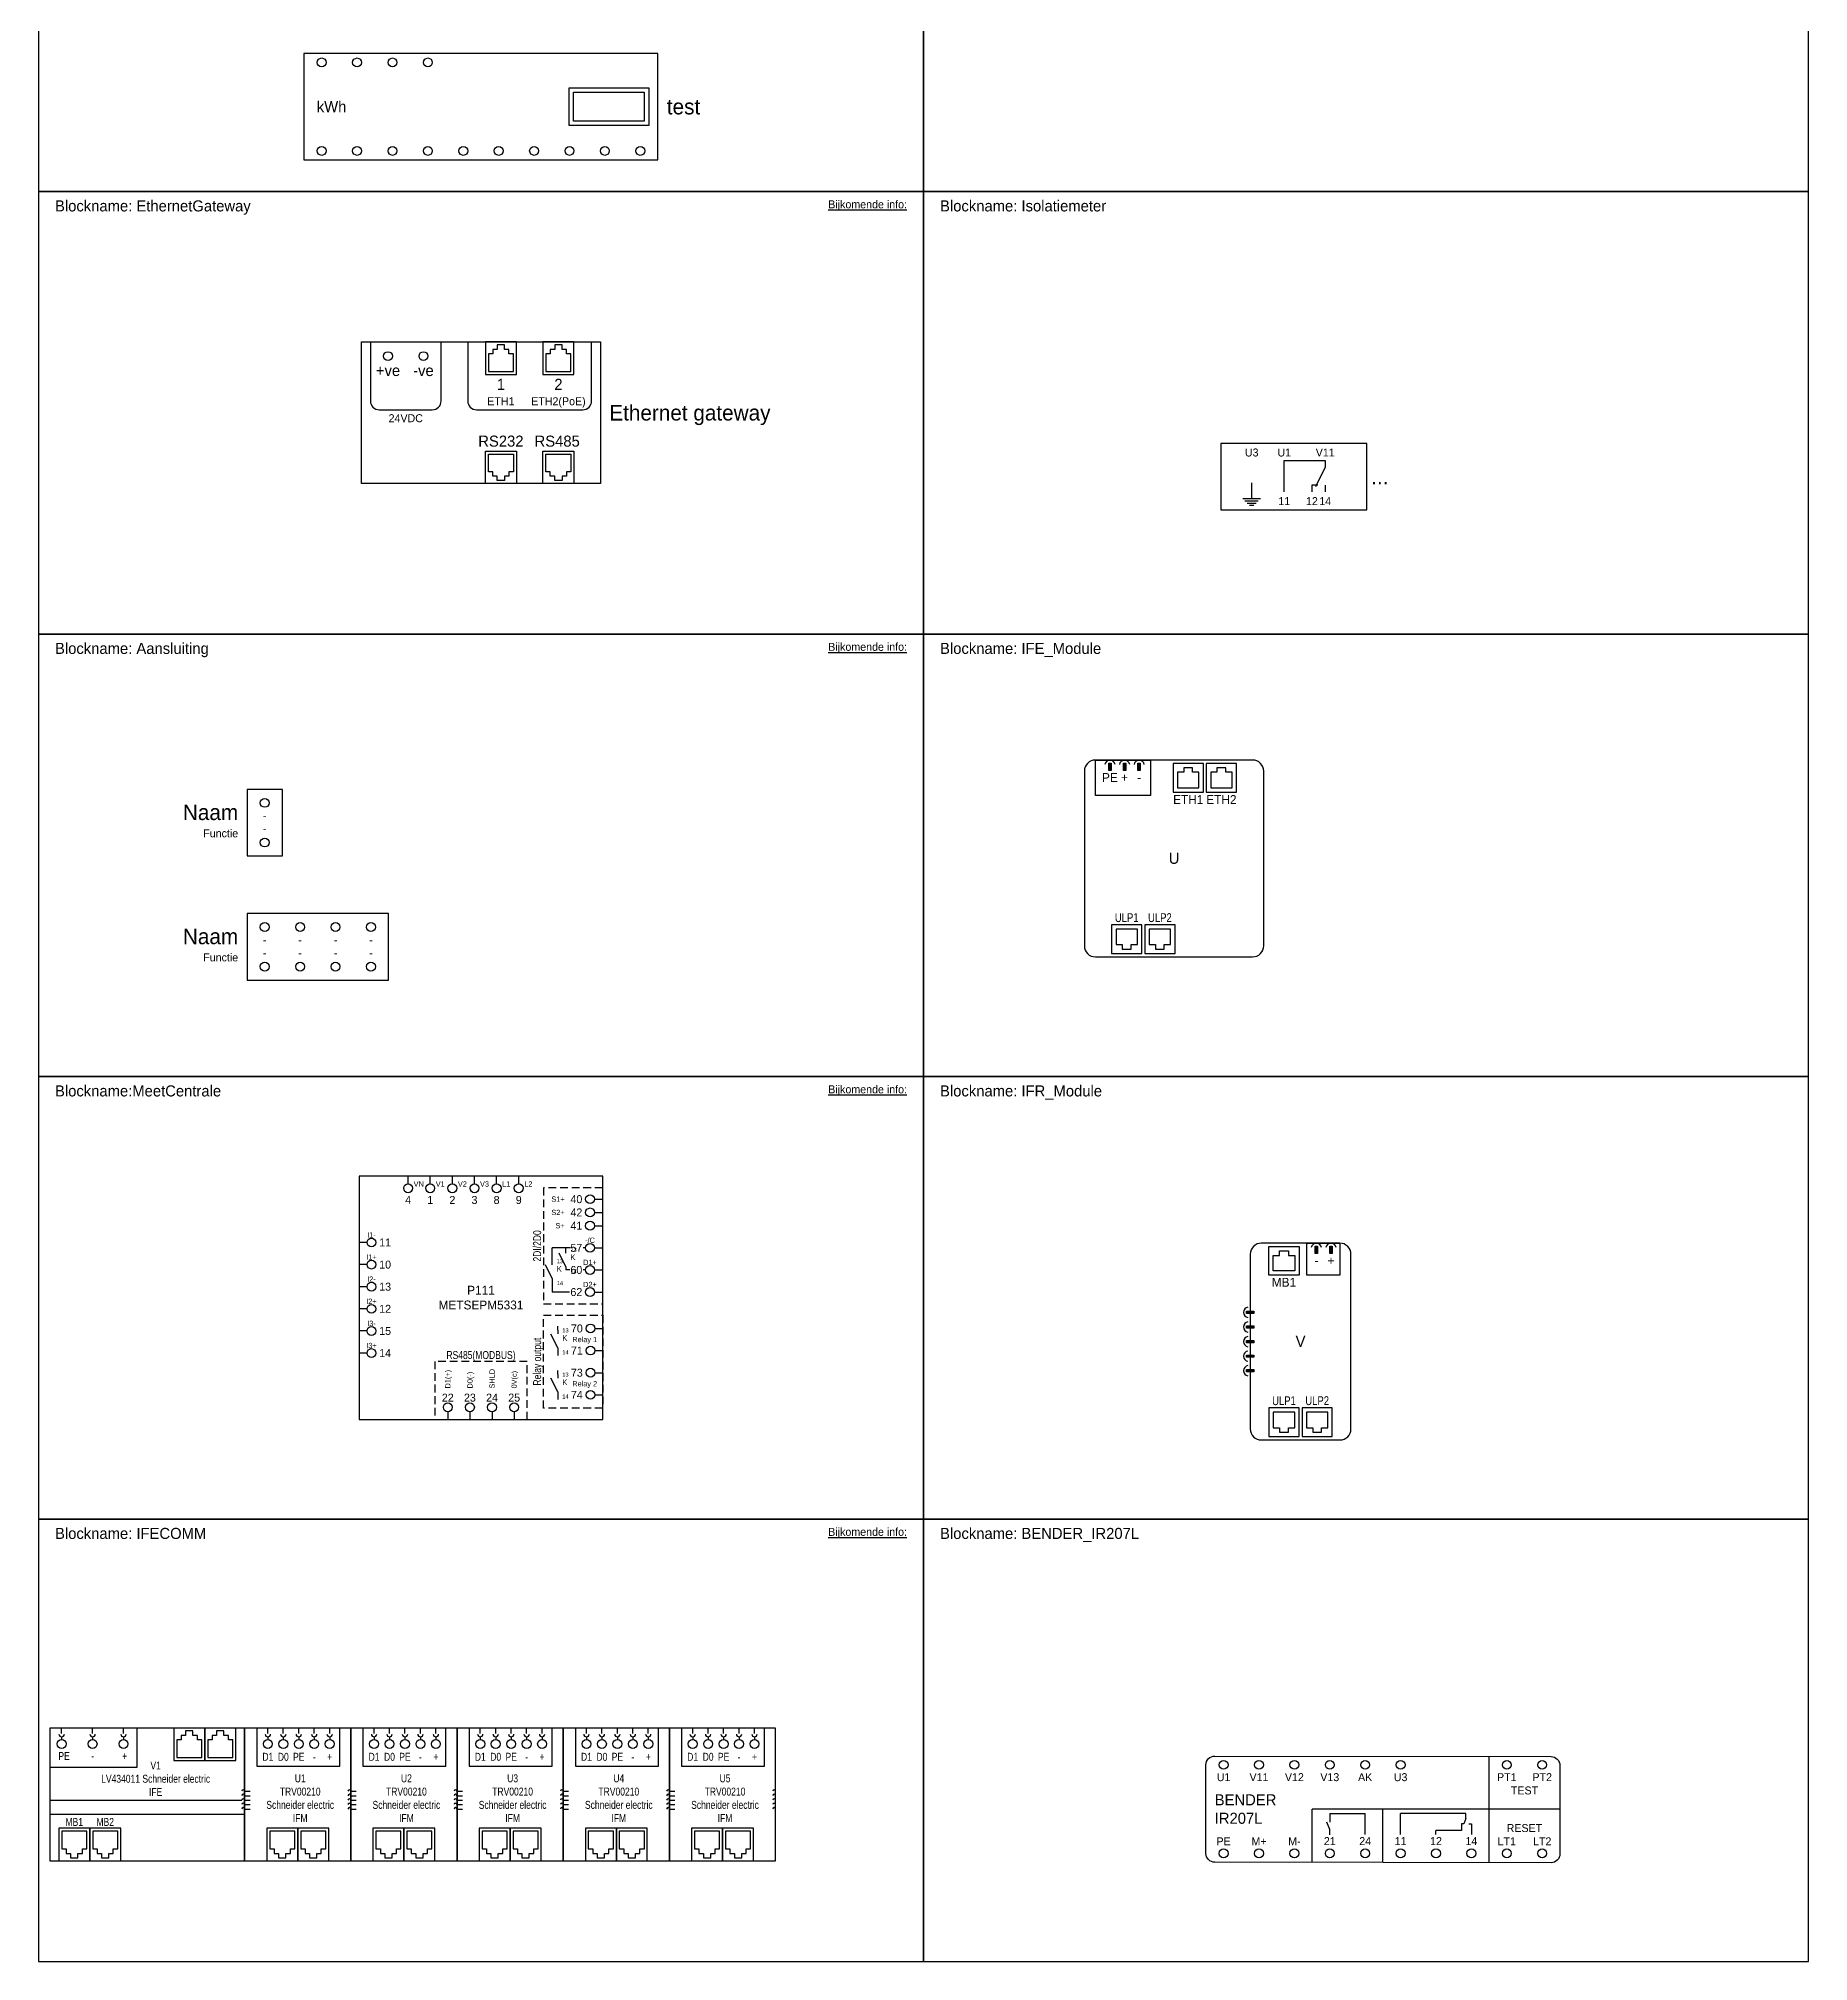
# Model space of a CAD drawing. Header units: millimetres. Extents: x -7152 to 5843, y -5056 to 10205.
# Drawn here: x 0 to 400, y 2300 to 2734.6 of the extents above; entities that cross this region are included whole.
import ezdxf
from ezdxf.enums import TextEntityAlignment as Align

# ---------------------------------------------------------------- set-up
doc = ezdxf.new("R2010")
doc.units = ezdxf.units.MM
doc.linetypes.add('HIDDEN', pattern=[0.375, 0.25, -0.125])
doc.styles.add('ISOPLUS', font='isoplus')
doc.styles.get("Standard").update_dxf_attribs({"font": 'isoplus.shx'})

# ---------------------------------------------------------------- blocks, each defined once
blk = doc.blocks.new('*U340')
at = {"color": 3}
blk.add_lwpolyline([(0, 0), (8, 0), (8, 15), (0, 15)], close=True, dxfattribs=at)
at = {"linetype": 'Continuous'}
for centre in [(4, 11.98), (4, 3.02)]:
    blk.add_circle(centre, 1, dxfattribs=at)
at = {"color": 2, "style": 'ISOPLUS'}
blk.add_attdef('NUM', text='', height=3.5, dxfattribs=at).set_placement((-2, 9.85), align=Align.MIDDLE_RIGHT)
at = {"color": 1, "style": 'ISOPLUS'}
blk.add_attdef('AT01', text='', height=1.8, dxfattribs=at).set_placement((4, 9.98), align=Align.TOP_CENTER)
blk.add_attdef('FUN', text='', height=1.8, dxfattribs=at).set_placement((-2, 5.11), align=Align.MIDDLE_RIGHT)
blk.add_attdef('AT02', text='', height=1.8, dxfattribs=at).set_placement((4, 4.69), align=Align.BOTTOM_CENTER)
blk = doc.blocks.new('EthernetGateway')
at = {"color": 2, "linetype": 'Continuous'}
blk.add_lwpolyline([(0, 32), (54, 32), (54, 0), (0, 0)], close=True, dxfattribs=at)
at = {"color": 1, "linetype": 'Continuous'}
for points in [[(2, 32), (2, 18.67, 0.414214), (4, 16.67), (16, 16.67, 0.414214), (18, 18.67), (18, 32)], [(24, 32), (24, 18.67, 0.414214), (26, 16.67), (50, 16.67, 0.414214), (52, 18.67), (52, 32)]]:
    blk.add_lwpolyline(points, format="xyb", dxfattribs=at)
at = {"linetype": 'Continuous'}
for points in [[(35, 24.67), (35, 32), (28, 32), (28, 24.67)], [(30.67, 31.33), (30.67, 30.33), (29.67, 30.33), (29.67, 29.33), (28.67, 29.33), (28.67, 25.33), (34.33, 25.33), (34.33, 29.33), (33.33, 29.33), (33.33, 30.33), (32.33, 30.33), (32.33, 31.33)], [(48, 24.67), (48, 32), (41, 32), (41, 24.67)], [(43.67, 31.33), (43.67, 30.33), (42.67, 30.33), (42.67, 29.33), (41.67, 29.33), (41.67, 25.33), (47.33, 25.33), (47.33, 29.33), (46.33, 29.33), (46.33, 30.33), (45.33, 30.33), (45.33, 31.33)], [(35, 7.33), (35, 0), (28, 0), (28, 7.33)], [(30.67, 0.67), (30.67, 1.67), (29.67, 1.67), (29.67, 2.67), (28.67, 2.67), (28.67, 6.67), (34.33, 6.67), (34.33, 2.67), (33.33, 2.67), (33.33, 1.67), (32.33, 1.67), (32.33, 0.67)], [(48, 7.33), (48, 0), (41, 0), (41, 7.33)], [(43.67, 0.67), (43.67, 1.67), (42.67, 1.67), (42.67, 2.67), (41.67, 2.67), (41.67, 6.67), (47.33, 6.67), (47.33, 2.67), (46.33, 2.67), (46.33, 1.67), (45.33, 1.67), (45.33, 0.67)]]:
    blk.add_lwpolyline(points, close=True, dxfattribs=at)
for centre in [(6, 28.8), (14, 28.8)]:
    blk.add_circle(centre, 1, dxfattribs=at)
for tag, height, p in [('V+', 2.5, (6, 26.8)), ('V-', 2.5, (14, 26.8)), ('GWI11', 2.5, (31.5, 23.67)), ('GWI21', 2.5, (44.5, 23.67)), ('GWI12', 1.8, (31.5, 19.5)), ('GWI22', 1.8, (44.5, 19.5)), ('VOEDING', 1.8, (10, 15.67))]:
    blk.add_attdef(tag, text='', height=height, dxfattribs=at).set_placement(p, align=Align.TOP_CENTER)
at = {"color": 2, "linetype": 'Continuous'}
blk.add_attdef('NAAM', text='', height=3.5, dxfattribs=at).set_placement((56, 16), align=Align.MIDDLE_LEFT)
at = {"linetype": 'Continuous'}
for tag, p in [('GWU01', (31.5, 7.59)), ('GWU02', (44.22, 7.59))]:
    blk.add_attdef(tag, text='', height=2.5, dxfattribs=at).set_placement(p, align=Align.BOTTOM_CENTER)
blk = doc.blocks.new('*U350')
at = {"color": 2}
for p, q in [((2.65, 28), (2.65, 27.39)), ((9.64, 28), (9.64, 27.39)), ((16.63, 28), (16.63, 27.39)), ((49.25, 28), (49.25, 27.39)), ((52.74, 28), (52.74, 27.39)), ((56.24, 28), (56.24, 27.39)), ((59.73, 28), (59.73, 27.39)), ((63.22, 28), (63.22, 27.39)), ((73.25, 28), (73.25, 27.39)), ((76.74, 28), (76.74, 27.39)), ((80.24, 28), (80.24, 27.39)), ((83.73, 28), (83.73, 27.39)), ((87.22, 28), (87.22, 27.39)), ((97.25, 28), (97.25, 27.39)), ((100.74, 28), (100.74, 27.39)), ((104.24, 28), (104.24, 27.39)), ((107.73, 28), (107.73, 27.39)), ((111.22, 28), (111.22, 27.39)), ((121.25, 28), (121.25, 27.39)), ((124.74, 28), (124.74, 27.39)), ((128.24, 28), (128.24, 27.39)), ((131.73, 28), (131.73, 27.39)), ((135.22, 28), (135.22, 27.39)), ((145.25, 28), (145.25, 27.39)), ((148.74, 28), (148.74, 27.39)), ((152.24, 28), (152.24, 27.39)), ((155.73, 28), (155.73, 27.39)), ((159.22, 28), (159.22, 27.39))]:
    blk.add_line(p, q, dxfattribs=at)
at = {"color": 1, "linetype": 'Continuous', "ltscale": 0.5}
for p, q in [((0, 13.69), (43.36, 13.69)), ((0, 10.5), (44, 10.5))]:
    blk.add_line(p, q, dxfattribs=at)
for points in [[(0, 21.12), (19.74, 21.12), (19.74, 30)], [(46.74, 30), (46.74, 21.37), (65.5, 21.37), (65.5, 30)], [(70.74, 30), (70.74, 21.37), (89.5, 21.37), (89.5, 30)], [(94.74, 30), (94.74, 21.37), (113.5, 21.37), (113.5, 30)], [(118.74, 30), (118.74, 21.37), (137.5, 21.37), (137.5, 30)], [(142.74, 30), (142.74, 21.37), (161.5, 21.37), (161.5, 30)]]:
    blk.add_lwpolyline(points, dxfattribs=at)
at = {"linetype": 'Continuous'}
for points in [[(0, 0), (44, 0), (44, 30), (0, 30)], [(35, 22.67), (35, 30), (28, 30), (28, 22.67)], [(30.67, 29.33), (30.67, 28.33), (29.67, 28.33), (29.67, 27.33), (28.67, 27.33), (28.67, 23.33), (34.33, 23.33), (34.33, 27.33), (33.33, 27.33), (33.33, 28.33), (32.33, 28.33), (32.33, 29.33)], [(42, 22.67), (42, 30), (35, 30), (35, 22.67)], [(37.67, 29.33), (37.67, 28.33), (36.67, 28.33), (36.67, 27.33), (35.67, 27.33), (35.67, 23.33), (41.33, 23.33), (41.33, 27.33), (40.33, 27.33), (40.33, 28.33), (39.33, 28.33), (39.33, 29.33)], [(44, 0), (68, 0), (68, 30), (44, 30)], [(68, 0), (92, 0), (92, 30), (68, 30)], [(92, 0), (116, 0), (116, 30), (92, 30)], [(116, 0), (140, 0), (140, 30), (116, 30)], [(140, 0), (164, 0), (164, 30), (140, 30)], [(2, 7.33), (2, 0), (9, 0), (9, 7.33)], [(6.33, 0.67), (6.33, 1.67), (7.33, 1.67), (7.33, 2.67), (8.33, 2.67), (8.33, 6.67), (2.67, 6.67), (2.67, 2.67), (3.67, 2.67), (3.67, 1.67), (4.67, 1.67), (4.67, 0.67)], [(9, 7.33), (9, 0), (16, 0), (16, 7.33)], [(13.33, 0.67), (13.33, 1.67), (14.33, 1.67), (14.33, 2.67), (15.33, 2.67), (15.33, 6.67), (9.67, 6.67), (9.67, 2.67), (10.67, 2.67), (10.67, 1.67), (11.67, 1.67), (11.67, 0.67)], [(49, 7.33), (49, 0), (56, 0), (56, 7.33)], [(53.33, 0.67), (53.33, 1.67), (54.33, 1.67), (54.33, 2.67), (55.33, 2.67), (55.33, 6.67), (49.67, 6.67), (49.67, 2.67), (50.67, 2.67), (50.67, 1.67), (51.67, 1.67), (51.67, 0.67)], [(56, 7.33), (56, 0), (63, 0), (63, 7.33)], [(60.33, 0.67), (60.33, 1.67), (61.33, 1.67), (61.33, 2.67), (62.33, 2.67), (62.33, 6.67), (56.67, 6.67), (56.67, 2.67), (57.67, 2.67), (57.67, 1.67), (58.67, 1.67), (58.67, 0.67)], [(73, 7.33), (73, 0), (80, 0), (80, 7.33)], [(77.33, 0.67), (77.33, 1.67), (78.33, 1.67), (78.33, 2.67), (79.33, 2.67), (79.33, 6.67), (73.67, 6.67), (73.67, 2.67), (74.67, 2.67), (74.67, 1.67), (75.67, 1.67), (75.67, 0.67)], [(80, 7.33), (80, 0), (87, 0), (87, 7.33)], [(84.33, 0.67), (84.33, 1.67), (85.33, 1.67), (85.33, 2.67), (86.33, 2.67), (86.33, 6.67), (80.67, 6.67), (80.67, 2.67), (81.67, 2.67), (81.67, 1.67), (82.67, 1.67), (82.67, 0.67)], [(97, 7.33), (97, 0), (104, 0), (104, 7.33)], [(101.33, 0.67), (101.33, 1.67), (102.33, 1.67), (102.33, 2.67), (103.33, 2.67), (103.33, 6.67), (97.67, 6.67), (97.67, 2.67), (98.67, 2.67), (98.67, 1.67), (99.67, 1.67), (99.67, 0.67)], [(104, 7.33), (104, 0), (111, 0), (111, 7.33)], [(108.33, 0.67), (108.33, 1.67), (109.33, 1.67), (109.33, 2.67), (110.33, 2.67), (110.33, 6.67), (104.67, 6.67), (104.67, 2.67), (105.67, 2.67), (105.67, 1.67), (106.67, 1.67), (106.67, 0.67)], [(121, 7.33), (121, 0), (128, 0), (128, 7.33)], [(125.33, 0.67), (125.33, 1.67), (126.33, 1.67), (126.33, 2.67), (127.33, 2.67), (127.33, 6.67), (121.67, 6.67), (121.67, 2.67), (122.67, 2.67), (122.67, 1.67), (123.67, 1.67), (123.67, 0.67)], [(128, 7.33), (128, 0), (135, 0), (135, 7.33)], [(132.33, 0.67), (132.33, 1.67), (133.33, 1.67), (133.33, 2.67), (134.33, 2.67), (134.33, 6.67), (128.67, 6.67), (128.67, 2.67), (129.67, 2.67), (129.67, 1.67), (130.67, 1.67), (130.67, 0.67)], [(145, 7.33), (145, 0), (152, 0), (152, 7.33)], [(149.33, 0.67), (149.33, 1.67), (150.33, 1.67), (150.33, 2.67), (151.33, 2.67), (151.33, 6.67), (145.67, 6.67), (145.67, 2.67), (146.67, 2.67), (146.67, 1.67), (147.67, 1.67), (147.67, 0.67)], [(152, 7.33), (152, 0), (159, 0), (159, 7.33)], [(156.33, 0.67), (156.33, 1.67), (157.33, 1.67), (157.33, 2.67), (158.33, 2.67), (158.33, 6.67), (152.67, 6.67), (152.67, 2.67), (153.67, 2.67), (153.67, 1.67), (154.67, 1.67), (154.67, 0.67)]]:
    blk.add_lwpolyline(points, close=True, dxfattribs=at)
at = {"color": 2}
for points in [[(2.65, 28.78), (2.65, 30)], [(9.64, 28.78), (9.64, 30)], [(16.63, 28.78), (16.63, 30)], [(49.25, 28.78), (49.25, 30)], [(52.74, 28.78), (52.74, 30)], [(56.24, 28.78), (56.24, 30)], [(59.73, 28.78), (59.73, 30)], [(63.22, 28.78), (63.22, 30)], [(73.25, 28.78), (73.25, 30)], [(76.74, 28.78), (76.74, 30)], [(80.24, 28.78), (80.24, 30)], [(83.73, 28.78), (83.73, 30)], [(87.22, 28.78), (87.22, 30)], [(97.25, 28.78), (97.25, 30)], [(100.74, 28.78), (100.74, 30)], [(104.24, 28.78), (104.24, 30)], [(107.73, 28.78), (107.73, 30)], [(111.22, 28.78), (111.22, 30)], [(121.25, 28.78), (121.25, 30)], [(124.74, 28.78), (124.74, 30)], [(128.24, 28.78), (128.24, 30)], [(131.73, 28.78), (131.73, 30)], [(135.22, 28.78), (135.22, 30)], [(145.25, 28.78), (145.25, 30)], [(148.74, 28.78), (148.74, 30)], [(152.24, 28.78), (152.24, 30)], [(155.73, 28.78), (155.73, 30)], [(159.22, 28.78), (159.22, 30)], [(44, 15.69), (45.22, 15.69)], [(44, 14.69), (45.22, 14.69)], [(44, 13.69), (45.22, 13.69)], [(68, 15.69), (69.22, 15.69)], [(68, 14.69), (69.22, 14.69)], [(68, 13.69), (69.22, 13.69)], [(92, 15.69), (93.22, 15.69)], [(92, 14.69), (93.22, 14.69)], [(92, 13.69), (93.22, 13.69)], [(116, 15.69), (117.22, 15.69)], [(116, 14.69), (117.22, 14.69)], [(116, 13.69), (117.22, 13.69)], [(140, 15.69), (141.22, 15.69)], [(140, 14.69), (141.22, 14.69)], [(140, 13.69), (141.22, 13.69)], [(44, 12.69), (45.22, 12.69)], [(44, 11.69), (45.22, 11.69)], [(68, 12.69), (69.22, 12.69)], [(68, 11.69), (69.22, 11.69)], [(92, 12.69), (93.22, 12.69)], [(92, 11.69), (93.22, 11.69)], [(116, 12.69), (117.22, 12.69)], [(116, 11.69), (117.22, 11.69)], [(140, 12.69), (141.22, 12.69)], [(140, 11.69), (141.22, 11.69)]]:
    blk.add_lwpolyline(points, dxfattribs=at)
at = {"linetype": 'Continuous'}
for centre in [(2.65, 26.39), (9.64, 26.39), (16.63, 26.39), (49.25, 26.39), (52.74, 26.39), (56.24, 26.39), (59.73, 26.39), (63.22, 26.39), (73.25, 26.39), (76.74, 26.39), (80.24, 26.39), (83.73, 26.39), (87.22, 26.39), (97.25, 26.39), (100.74, 26.39), (104.24, 26.39), (107.73, 26.39), (111.22, 26.39), (121.25, 26.39), (124.74, 26.39), (128.24, 26.39), (131.73, 26.39), (135.22, 26.39), (145.25, 26.39), (148.74, 26.39), (152.24, 26.39), (155.73, 26.39), (159.22, 26.39)]:
    blk.add_circle(centre, 1, dxfattribs=at)
at = {"color": 2}
for centre in [(2.65, 28.61), (9.64, 28.61), (16.63, 28.61), (49.25, 28.61), (52.74, 28.61), (56.24, 28.61), (59.73, 28.61), (63.22, 28.61), (73.25, 28.61), (76.74, 28.61), (80.24, 28.61), (83.73, 28.61), (87.22, 28.61), (97.25, 28.61), (100.74, 28.61), (104.24, 28.61), (107.73, 28.61), (111.22, 28.61), (121.25, 28.61), (124.74, 28.61), (128.24, 28.61), (131.73, 28.61), (135.22, 28.61), (145.25, 28.61), (148.74, 28.61), (152.24, 28.61), (155.73, 28.61), (159.22, 28.61)]:
    blk.add_arc(centre, 0.61, 180, 0, dxfattribs=at)
at = {"linetype": 'Continuous'}
for centre in [(43.68, 15.69), (43.68, 14.69), (43.68, 13.69), (67.68, 15.69), (67.68, 14.69), (67.68, 13.69), (91.68, 15.69), (91.68, 14.69), (91.68, 13.69), (115.68, 15.69), (115.68, 14.69), (115.68, 13.69), (139.68, 15.69), (139.68, 14.69), (139.68, 13.69), (163.68, 15.69), (163.68, 14.69), (163.68, 13.69), (43.68, 12.69), (43.68, 11.69), (67.68, 12.69), (67.68, 11.69), (91.68, 12.69), (91.68, 11.69), (115.68, 12.69), (115.68, 11.69), (139.68, 12.69), (139.68, 11.69), (163.68, 12.69), (163.68, 11.69)]:
    blk.add_arc(centre, 0.322, 0, 180, dxfattribs=at)
at = {"style": 'ISOPLUS', "width": 0.8}
for s, p in [('PE', (1.91, 22.77)), ('-', (9.35, 22.77)), ('+', (16.33, 22.77))]:
    blk.add_text(s, height=1.8, dxfattribs=at).set_placement(p)
for s, p in [('D1', (49.25, 24.39)), ('D0', (52.74, 24.39)), ('PE', (56.24, 24.39)), ('-', (59.73, 24.39)), ('+', (63.22, 24.39)), ('D1', (73.25, 24.39)), ('D0', (76.74, 24.39)), ('PE', (80.24, 24.39)), ('-', (83.73, 24.39)), ('+', (87.22, 24.39)), ('D1', (97.25, 24.39)), ('D0', (100.74, 24.39)), ('PE', (104.24, 24.39)), ('-', (107.73, 24.39)), ('+', (111.22, 24.39)), ('D1', (121.25, 24.39)), ('D0', (124.74, 24.39)), ('PE', (128.24, 24.39)), ('-', (131.73, 24.39)), ('+', (135.22, 24.39)), ('D1', (145.25, 24.39)), ('D0', (148.74, 24.39)), ('PE', (152.24, 24.39)), ('-', (155.73, 24.39)), ('+', (159.22, 24.39))]:
    blk.add_text(s, height=1.8, dxfattribs=at).set_placement(p, align=Align.TOP_CENTER)
for s, p in [('MB1', (5.5, 7.33)), ('MB2', (12.5, 7.33))]:
    blk.add_text(s, height=1.8, dxfattribs=at).set_placement(p, align=Align.BOTTOM_CENTER)
for tag, p in [('NAAM01', (23.89, 21.53)), ('TYPE01', (23.89, 18.53)), ('NAAM111', (56.56, 18.63)), ('NAAM121', (80.56, 18.63)), ('NAAM131', (104.56, 18.63)), ('NAAM141', (128.56, 18.63)), ('NAAM151', (152.56, 18.63)), ('AFKORTING', (23.89, 15.53)), ('TYPE111', (56.56, 15.63)), ('TYPE112', (56.56, 12.63)), ('TYPE121', (80.56, 15.63)), ('TYPE122', (80.56, 12.63)), ('TYPE131', (104.56, 15.63)), ('TYPE132', (104.56, 12.63)), ('TYPE141', (128.56, 15.63)), ('TYPE142', (128.56, 12.63)), ('TYPE151', (152.56, 15.63)), ('TYPE152', (152.56, 12.63)), ('AFKORTING111', (56.56, 9.63)), ('AFKORTING121', (80.56, 9.63)), ('AFKORTING131', (104.56, 9.63)), ('AFKORTING141', (128.56, 9.63)), ('AFKORTING151', (152.56, 9.63))]:
    blk.add_attdef(tag, text='', height=1.8, dxfattribs=at).set_placement(p, align=Align.MIDDLE_CENTER)
blk = doc.blocks.new('*U277')
at = {"color": 0, "linetype": 'Continuous', "lineweight": -2}
blk.add_circle((0, 0), 1, dxfattribs=at)
at = {"color": 1}
blk.add_attdef('STROOK', text='', height=1.8, dxfattribs=at).set_placement((-2, 0), align=Align.MIDDLE_RIGHT)
blk.add_attdef('KLEMNUMMER', text='', height=1.8, dxfattribs=at).set_placement((2, 0.04), align=Align.MIDDLE_LEFT)
blk = doc.blocks.new('*U337')
at = {"color": 0, "linetype": 'Continuous'}
blk.add_line((0, 0), (-3, 6), dxfattribs=at)
at = {"color": 1, "style": 'ISOPLUS'}
for tag, p in [('KLNR1', (2, 7.6)), ('AMP', (2, 0.9))]:
    blk.add_attdef(tag, text='', height=1.8, dxfattribs=at).set_placement(p, align=Align.MIDDLE_LEFT)
at = {"color": 2, "style": 'ISOPLUS'}
blk.add_attdef('NAAM', text='', height=2.5, dxfattribs=at).set_placement((2, 4.25), align=Align.MIDDLE_LEFT)
at = {"color": 1}
blk.add_attdef('KLNR2', text='', height=1.8, dxfattribs=at).set_placement((2, -2), align=Align.MIDDLE_LEFT)
blk = doc.blocks.new('Meetcentrale')
at = {"color": 7, "linetype": 'Continuous'}
for p, q in [((11.03, 53.25), (11.03, 55)), ((16.03, 53.25), (16.03, 55)), ((21.03, 53.25), (21.03, 55)), ((26.03, 53.25), (26.03, 55)), ((31.03, 53.25), (31.03, 55)), ((36.03, 53.25), (36.03, 55)), ((53.15, 49.79), (55, 49.79)), ((53.15, 46.79), (55, 46.79)), ((53.15, 43.79), (55, 43.79)), ((1.75, 40), (0, 40)), ((1.75, 35), (0, 35)), ((47.73, 38.79), (43.59, 38.79)), ((43.59, 36.68), (43.59, 38.79)), ((43.59, 34.95), (43.59, 36.68)), ((46.68, 37.55), (46.68, 38.79)), ((51.12, 38.79), (50.59, 38.79)), ((53.14, 38.79), (54.99, 38.79)), ((43.59, 31.85), (43.59, 28.79)), ((46.68, 34.46), (46.69, 33.79)), ((47.57, 33.79), (46.69, 33.79)), ((51.14, 33.79), (50.62, 33.79)), ((53.14, 33.79), (54.99, 33.79)), ((1.75, 30), (0, 30)), ((47.53, 28.79), (43.59, 28.79)), ((53.14, 28.79), (54.99, 28.79)), ((1.75, 25), (0, 25)), ((1.75, 20), (0, 20)), ((44.82, 21.05), (44.84, 19.32)), ((53.25, 20.57), (55, 20.57)), ((1.75, 15), (0, 15)), ((44.84, 16.22), (44.86, 14.49)), ((53.25, 15.57), (55, 15.57)), ((44.82, 11.05), (44.84, 9.32)), ((53.25, 10.57), (55, 10.57)), ((44.84, 6.22), (44.86, 4.49)), ((53.25, 5.57), (55, 5.57)), ((20, 1.75), (20, 0)), ((25, 1.75), (25, 0)), ((30, 1.75), (30, 0)), ((35, 1.75), (35, 0))]:
    blk.add_line(p, q, dxfattribs=at)
blk.add_lwpolyline([(0, 0), (55, 0), (55, 55), (0, 55)], close=True, dxfattribs=at)
at = {"color": 7, "linetype": 'HIDDEN', "ltscale": 7}
for points in [[(41.63, 26.1), (55, 26.1), (55, 52.35), (41.63, 52.35)], [(55, 2.57), (41.63, 2.57), (41.63, 23.56), (55, 23.56)], [(17.05, 0), (37.95, 0), (37.95, 13.12), (17.05, 13.12)]]:
    blk.add_lwpolyline(points, close=True, dxfattribs=at)
at = {"color": 7, "linetype": 'Continuous', "lineweight": -2}
for centre in [(11.03, 52.25), (16.03, 52.25), (21.03, 52.25), (26.03, 52.25), (31.03, 52.25), (36.03, 52.25), (2.75, 40), (2.75, 35), (2.75, 30), (2.75, 25), (2.75, 20), (52.25, 20.57), (2.75, 15), (52.25, 15.57), (52.25, 10.57), (52.25, 5.57), (20, 2.75), (25, 2.75), (30, 2.75), (35, 2.75)]:
    blk.add_circle(centre, 1, dxfattribs=at)
at = {"color": 7, "linetype": 'Continuous'}
for p in [(52.15, 49.79), (52.15, 46.79), (52.15, 43.79), (52.14, 38.79), (52.14, 33.79), (52.14, 28.79)]:
    blk.add_blockref('*U277', p, dxfattribs=at)
at = {"linetype": 'Continuous', "xscale": 0.5154994384446254, "yscale": 0.5154994384446254, "zscale": 0.5154994384446254}
for p in [(43.59, 31.85), (46.68, 34.46), (44.84, 16.22), (44.84, 6.22)]:
    blk.add_blockref('*U337', p, dxfattribs=at).add_auto_attribs({'NAAM': 'K', 'KLNR1': '13', 'KLNR2': '14'})
at = {"color": 7, "linetype": 'Continuous'}
for s, p in [('VN', (12.28, 52.25)), ('V1', (17.28, 52.25)), ('V2', (22.28, 52.25)), ('V3', (27.28, 52.25)), ('L1', (32.28, 52.25)), ('L2', (37.28, 52.25))]:
    blk.add_text(s, height=1.2, dxfattribs=at).set_placement(p, align=Align.BOTTOM_LEFT)
for s, p in [('4', (11.03, 50.5)), ('1', (16.03, 50.5)), ('2', (21.03, 50.5)), ('3', (26.03, 50.5)), ('8', (31.03, 50.5)), ('9', (36.03, 50.5))]:
    blk.add_text(s, height=1.8, dxfattribs=at).set_placement(p, align=Align.TOP_CENTER)
for s, height, p in [('S1+', 1.2, (46.4, 49.79)), ('40', 1.8, (50.4, 49.79)), ('S2+', 1.2, (46.4, 46.79)), ('S+', 1.2, (46.4, 43.79)), ('42', 1.8, (50.4, 46.79)), ('41', 1.8, (50.4, 43.79)), ('57', 1.8, (50.39, 38.79)), ('60', 1.8, (50.39, 33.79)), ('62', 1.8, (50.39, 28.79)), ('70', 1.8, (50.5, 20.57)), ('Relay 1', 1.2, (53.75, 18.07)), ('71', 1.8, (50.5, 15.57)), ('73', 1.8, (50.5, 10.57)), ('Relay 2', 1.2, (53.75, 8.07)), ('74', 1.8, (50.5, 5.57))]:
    blk.add_text(s, height=height, dxfattribs=at).set_placement(p, align=Align.MIDDLE_RIGHT)
for s, height, p in [('I1-', 1.2, (2.75, 40.75)), ('-/C', 1.2, (52.14, 39.54)), ('I1+', 1.2, (2.75, 35.75)), ('D1+', 1.2, (52.14, 34.54)), ('I2-', 1.2, (2.75, 30.75)), ('D2+', 1.2, (52.14, 29.54)), ('I2+', 1.2, (2.75, 25.75)), ('I3-', 1.2, (2.75, 20.75)), ('I3+', 1.2, (2.75, 15.75)), ('22', 1.8, (20, 3.5)), ('23', 1.8, (25, 3.5)), ('24', 1.8, (30, 3.5)), ('25', 1.8, (35, 3.5))]:
    blk.add_text(s, height=height, dxfattribs=at).set_placement(p, align=Align.BOTTOM_CENTER)
for s, p in [('11', (4.5, 40)), ('10', (4.5, 35)), ('13', (4.5, 30)), ('12', (4.5, 25)), ('15', (4.5, 20)), ('14', (4.5, 15))]:
    blk.add_text(s, height=1.8, dxfattribs=at).set_placement(p, align=Align.MIDDLE_LEFT)
at = {"color": 7, "linetype": 'Continuous', "width": 0.8}
for s, p in [('2DI/2D0', (41.63, 39.22)), ('Relay output', (41.63, 13.07))]:
    blk.add_text(s, height=1.8, rotation=90, dxfattribs=at).set_placement(p, align=Align.BOTTOM_CENTER)
blk.add_text('RS485(MODBUS)', height=1.8, dxfattribs=at).set_placement((27.5, 13.12), align=Align.BOTTOM_CENTER)
at = {"color": 7, "linetype": 'Continuous'}
for s, p in [('D1(+)', (20, 7.01)), ('D0(-)', (25, 7.01)), ('SHLD', (30, 7.01)), ('0V(c)', (35, 7.01))]:
    blk.add_text(s, height=1.2, rotation=90, dxfattribs=at).set_placement(p, align=Align.MIDDLE_LEFT)
at = {"color": 2, "linetype": 'Continuous'}
for tag, p in [('NUM1', (27.5, 29.21)), ('NUM2', (27.5, 25.87))]:
    blk.add_attdef(tag, text='', height=2, dxfattribs=at).set_placement(p, align=Align.MIDDLE_CENTER)
blk = doc.blocks.new('*U341')
at = {"color": 3}
blk.add_lwpolyline([(0, 0), (32, 0), (32, 15), (0, 15)], close=True, dxfattribs=at)
at = {"linetype": 'Continuous'}
for centre in [(4, 11.98), (12, 11.98), (20, 11.98), (28, 11.98), (4, 3.02), (12, 3.02), (20, 3.02), (28, 3.02)]:
    blk.add_circle(centre, 1, dxfattribs=at)
at = {"color": 2, "style": 'ISOPLUS'}
blk.add_attdef('NUM', text='', height=3.5, dxfattribs=at).set_placement((-2, 9.85), align=Align.MIDDLE_RIGHT)
at = {"color": 1, "style": 'ISOPLUS'}
for tag, p in [('AT01', (4, 9.98)), ('AT11', (12, 9.98)), ('AT21', (20, 9.98)), ('AT31', (28, 9.98))]:
    blk.add_attdef(tag, text='', height=1.8, dxfattribs=at).set_placement(p, align=Align.TOP_CENTER)
blk.add_attdef('FUN', text='', height=1.8, dxfattribs=at).set_placement((-2, 5.11), align=Align.MIDDLE_RIGHT)
for tag, p in [('AT02', (4, 4.69)), ('AT12', (12, 4.69)), ('AT22', (20, 4.69)), ('AT32', (28, 4.69))]:
    blk.add_attdef(tag, text='', height=1.8, dxfattribs=at).set_placement(p, align=Align.BOTTOM_CENTER)
blk = doc.blocks.new('Isolatiemeter')
at = {"color": 7}
for p, q in [((-11.5, -12.44), (-7.5, -12.44)), ((-11.02, -12.94), (-8.03, -12.94)), ((-9.5, -12.44), (-9.5, -8.89)), ((-10.52, -13.45), (-8.52, -13.45)), ((-10.02, -13.94), (-9.01, -13.94))]:
    blk.add_line(p, q, dxfattribs=at)
at = {"color": 7, "linetype": 'Continuous', "ltscale": 15}
for p, q in [((5.47, -9.42), (4.11, -9.42)), ((4.11, -9.42), (4.11, -10.92)), ((7.11, -9.42), (7.11, -10.92))]:
    blk.add_line(p, q, dxfattribs=at)
at = {"color": 2}
blk.add_lwpolyline([(16.5, 0), (-16.5, 0), (-16.5, -15), (16.5, -15)], close=True, dxfattribs=at)
at = {"color": 7, "linetype": 'Continuous', "ltscale": 15}
blk.add_lwpolyline([(-2.15, -10.92), (-2.15, -3.82), (7.11, -3.82), (7.11, -5.32), (4.88, -9.82)], dxfattribs=at)
at = {"color": 7, "style": 'ISOPLUS'}
for s, p in [('U3', (-9.5, -3.47)), ('U1', (-2.15, -3.47)), ('V11', (7.11, -3.47))]:
    blk.add_text(s, height=1.8, dxfattribs=at).set_placement(p, align=Align.BOTTOM_CENTER)
for s, p in [('11', (-2.15, -12.12)), ('12', (4.11, -12.12)), ('14', (7.11, -12.12))]:
    blk.add_text(s, height=1.8, dxfattribs=at).set_placement(p, align=Align.TOP_CENTER)
at = {"color": 2, "linetype": 'Continuous', "ltscale": 15}
blk.add_attdef('NAAM', text='', height=3.5, dxfattribs=at).set_placement((17.5, -7.5), align=Align.MIDDLE_LEFT)
blk = doc.blocks.new('*U385')
at = {"linetype": 'Continuous'}
h = blk.add_hatch(color=7, dxfattribs=at)
h.dxf.hatch_style = 1
h.paths.add_polyline_path([(15.22, 0.14), (14.7, 0.14), (14.7, 1.83), (15.22, 1.83)])
h = blk.add_hatch(color=7, dxfattribs=at)
h.dxf.hatch_style = 1
h.paths.add_polyline_path([(18.52, 0.14), (18, 0.14), (18, 1.83), (18.52, 1.83)])
h = blk.add_hatch(color=7, dxfattribs=at)
h.dxf.hatch_style = 1
h.paths.add_polyline_path([(0.85, -12.88), (0.85, -13.4), (-0.85, -13.4), (-0.85, -12.88)])
h = blk.add_hatch(color=7, dxfattribs=at)
h.dxf.hatch_style = 1
h.paths.add_polyline_path([(0.85, -16.18), (0.85, -16.7), (-0.85, -16.7), (-0.85, -16.18)])
h = blk.add_hatch(color=7, dxfattribs=at)
h.dxf.hatch_style = 1
h.paths.add_polyline_path([(0.85, -19.48), (0.85, -20), (-0.85, -20), (-0.85, -19.48)])
h = blk.add_hatch(color=7, dxfattribs=at)
h.dxf.hatch_style = 1
h.paths.add_polyline_path([(0.85, -22.78), (0.85, -23.3), (-0.85, -23.3), (-0.85, -22.78)])
h = blk.add_hatch(color=7, dxfattribs=at)
h.dxf.hatch_style = 1
h.paths.add_polyline_path([(0.85, -26.08), (0.85, -26.6), (-0.85, -26.6), (-0.85, -26.08)])
at = {"color": 7, "linetype": 'Continuous'}
blk.add_lwpolyline([(2.5, -41.97), (20.26, -41.97, 0.414214), (22.76, -39.47), (22.76, 0, 0.414214), (20.26, 2.5), (2.5, 2.5, 0.414214), (0, 0), (0, -39.47, 0.414214)], format="xyb", close=True, dxfattribs=at)
for points in [[(4.21, 1.74), (11.05, 1.74), (11.05, -4.77), (4.21, -4.77)], [(7.63, 0.74), (8.63, 0.74), (8.63, -0.26), (10.05, -0.26), (10.05, -3.77), (5.21, -3.77), (5.21, -0.26), (6.63, -0.26), (6.63, 0.74)], [(12.82, 2.5), (20.26, 2.5), (20.26, -4.77), (12.82, -4.77)], [(15.22, 0.14), (14.7, 0.14), (14.7, 1.83), (15.22, 1.83)], [(18.52, 0.14), (18, 0.14), (18, 1.83), (18.52, 1.83)], [(0.85, -12.88), (0.85, -13.4), (-0.85, -13.4), (-0.85, -12.88)], [(0.85, -16.18), (0.85, -16.7), (-0.85, -16.7), (-0.85, -16.18)], [(0.85, -19.48), (0.85, -20), (-0.85, -20), (-0.85, -19.48)], [(0.85, -22.78), (0.85, -23.3), (-0.85, -23.3), (-0.85, -22.78)], [(0.85, -26.08), (0.85, -26.6), (-0.85, -26.6), (-0.85, -26.08)], [(4.21, -41.21), (11.05, -41.21), (11.05, -34.7), (4.21, -34.7)], [(11.71, -41.21), (18.55, -41.21), (18.55, -34.7), (11.71, -34.7)], [(7.63, -40.21), (8.63, -40.21), (8.63, -39.21), (10.05, -39.21), (10.05, -35.7), (5.21, -35.7), (5.21, -39.21), (6.63, -39.21), (6.63, -40.21)], [(15.13, -40.21), (16.13, -40.21), (16.13, -39.21), (17.55, -39.21), (17.55, -35.7), (12.71, -35.7), (12.71, -39.21), (14.13, -39.21), (14.13, -40.21)]]:
    blk.add_lwpolyline(points, close=True, dxfattribs=at)
for centre, start, end in [((14.96, 1.33), 7.8653, 172.1347), ((18.26, 1.33), 7.8653, 172.1347), ((-0.34, -13.14), 97.8653, 262.1347), ((-0.34, -16.44), 97.8653, 262.1347), ((-0.34, -19.74), 97.8653, 262.1347), ((-0.34, -23.04), 97.8653, 262.1347), ((-0.34, -26.34), 97.8653, 262.1347)]:
    blk.add_arc(centre, 1.17, start, end, dxfattribs=at)
for s, p in [('-', (14.96, -0.44)), ('+', (18.26, -0.44)), ('MB1', (7.63, -5.34))]:
    blk.add_text(s, height=2, dxfattribs=at).set_placement(p, align=Align.TOP_CENTER)
at = {"color": 7, "linetype": 'Continuous', "width": 0.8}
for s, p in [('ULP1', (7.63, -34.7)), ('ULP2', (15.13, -34.7))]:
    blk.add_text(s, height=2, dxfattribs=at).set_placement(p, align=Align.BOTTOM_CENTER)
at = {"color": 7, "linetype": 'Continuous'}
blk.add_attdef('NAAM', text='', height=2.5, dxfattribs=at).set_placement((11.38, -19.69), align=Align.MIDDLE_CENTER)
blk = doc.blocks.new('*U386')
at = {"linetype": 'Continuous'}
h = blk.add_hatch(color=7, dxfattribs=at)
h.dxf.hatch_style = 1
h.paths.add_polyline_path([(6.03, 0.14), (5.51, 0.14), (5.51, 1.83), (6.03, 1.83)])
h = blk.add_hatch(color=7, dxfattribs=at)
h.dxf.hatch_style = 1
h.paths.add_polyline_path([(9.33, 0.14), (8.81, 0.14), (8.81, 1.83), (9.33, 1.83)])
h = blk.add_hatch(color=7, dxfattribs=at)
h.dxf.hatch_style = 1
h.paths.add_polyline_path([(12.63, 0.14), (12.11, 0.14), (12.11, 1.83), (12.63, 1.83)])
at = {"color": 7, "linetype": 'Continuous'}
blk.add_lwpolyline([(2.5, -41.97), (38.02, -41.97, 0.414214), (40.52, -39.47), (40.52, 0, 0.414214), (38.02, 2.5), (2.5, 2.5, 0.414214), (0, 0), (0, -39.47, 0.414214)], format="xyb", close=True, dxfattribs=at)
for points in [[(2.5, 2.5), (14.94, 2.5), (14.94, -5.51), (2.5, -5.51)], [(6.03, 0.14), (5.51, 0.14), (5.51, 1.83), (6.03, 1.83)], [(9.33, 0.14), (8.81, 0.14), (8.81, 1.83), (9.33, 1.83)], [(12.63, 0.14), (12.11, 0.14), (12.11, 1.83), (12.63, 1.83)], [(26.88, 1.74), (20.04, 1.74), (20.04, -4.77), (26.88, -4.77)], [(23.46, 0.74), (22.46, 0.74), (22.46, -0.26), (21.04, -0.26), (21.04, -3.77), (25.88, -3.77), (25.88, -0.26), (24.46, -0.26), (24.46, 0.74)], [(34.38, 1.74), (27.54, 1.74), (27.54, -4.77), (34.38, -4.77)], [(30.96, 0.74), (29.96, 0.74), (29.96, -0.26), (28.54, -0.26), (28.54, -3.77), (33.38, -3.77), (33.38, -0.26), (31.96, -0.26), (31.96, 0.74)], [(6.14, -41.21), (12.98, -41.21), (12.98, -34.7), (6.14, -34.7)], [(13.64, -41.21), (20.48, -41.21), (20.48, -34.7), (13.64, -34.7)], [(9.56, -40.21), (10.56, -40.21), (10.56, -39.21), (11.98, -39.21), (11.98, -35.7), (7.14, -35.7), (7.14, -39.21), (8.56, -39.21), (8.56, -40.21)], [(17.06, -40.21), (18.06, -40.21), (18.06, -39.21), (19.48, -39.21), (19.48, -35.7), (14.64, -35.7), (14.64, -39.21), (16.06, -39.21), (16.06, -40.21)]]:
    blk.add_lwpolyline(points, close=True, dxfattribs=at)
for centre in [(5.77, 1.33), (9.07, 1.33), (12.37, 1.33)]:
    blk.add_arc(centre, 1.17, 7.8653, 172.1347, dxfattribs=at)
for s, p in [('PE', (5.77, -0.44)), ('+', (9.07, -0.44)), ('-', (12.37, -0.44))]:
    blk.add_text(s, height=2, dxfattribs=at).set_placement(p, align=Align.TOP_CENTER)
for s, p in [('ETH1', (23.46, -8.01)), ('ETH2', (30.96, -8.01))]:
    blk.add_text(s, height=2, dxfattribs=at).set_placement(p, align=Align.BOTTOM_CENTER)
at = {"color": 7, "linetype": 'Continuous', "width": 0.8}
for s, p in [('ULP1', (9.56, -34.7)), ('ULP2', (17.06, -34.7))]:
    blk.add_text(s, height=2, dxfattribs=at).set_placement(p, align=Align.BOTTOM_CENTER)
at = {"color": 7, "linetype": 'Continuous'}
blk.add_attdef('NAAM', text='', height=2.5, dxfattribs=at).set_placement((20.26, -19.69), align=Align.MIDDLE_CENTER)
blk = doc.blocks.new('BENDER_IR207L')
at = {"linetype": 'Continuous'}
for p, q in [((63.98, -12.1), (64, 11.75)), ((28, -4.63), (27.3, -2.92)), ((28, -1), (28, -2.92)), ((28, -1), (36, -1)), ((36, -5.7), (36, -1)), ((58.74, -1), (44, -1)), ((44, -5.7), (44, -1)), ((58.32, -3.3), (57.76, -3.3)), ((57.76, -3.3), (57.76, -4.8)), ((58.74, -2.13), (58.32, -3.3)), ((58.74, -2.13), (58.74, -1)), ((59.44, -3.3), (60, -3.3)), ((60, -3.3), (60, -4.8)), ((28, -5.83), (28, -4.63)), ((57.76, -4.8), (52, -4.8)), ((52, -5.7), (52, -4.8)), ((60, -4.8), (60, -5.7))]:
    blk.add_line(p, q, dxfattribs=at)
at = {"linetype": 'Continuous', "ltscale": 15}
for p, q in [((24, -12), (24, 0)), ((80, 0), (24, 0)), ((40, -12), (40, 0))]:
    blk.add_line(p, q, dxfattribs=at)
at = {"color": 0, "linetype": 'Continuous'}
blk.add_lwpolyline([(0, -10), (0, 10, -0.414214), (2, 12), (78, 11.87, -0.414214), (80, 9.87), (80, -10.13, -0.414214), (78, -12.13), (2, -12, -0.414214)], format="xyb", close=True, dxfattribs=at)
at = {"linetype": 'Continuous'}
for centre in [(4, 10), (12, 10), (20, 10), (28, 10), (36, 10), (44, 10), (68, 10), (76, 10), (4, -10), (12, -10), (20, -10), (28, -10), (36, -10), (44, -10), (52, -10), (60, -10), (68, -10), (76, -10)]:
    blk.add_circle(centre, 1, dxfattribs=at)
at = {"color": 1}
for s, p in [('U1', (4, 8.12)), ('V11', (12, 8.12)), ('V12', (20, 8.12)), ('V13', (28, 8.12)), ('AK', (36, 8.12)), ('U3', (44, 8.12)), ('PT1', (68, 8.12)), ('TEST', (72, 5.12)), ('PT2', (76, 8.12))]:
    blk.add_text(s, height=1.8, dxfattribs=at).set_placement(p, align=Align.TOP_CENTER)
for s, p in [('RESET', (71.98, -5.72)), ('PE', (4, -8.72)), ('M+', (12, -8.72)), ('M-', (20, -8.72)), ('LT1', (68, -8.72)), ('LT2', (76, -8.72))]:
    blk.add_text(s, height=1.8, dxfattribs=at).set_placement(p, align=Align.BOTTOM_CENTER)
for s, p in [('21', (28, -7.22)), ('24', (36, -7.22)), ('11', (44, -7.22)), ('12', (52, -7.22)), ('14', (60, -7.22))]:
    blk.add_text(s, height=1.8, dxfattribs=at).set_placement(p, align=Align.MIDDLE_CENTER)
at = {"color": 2, "linetype": 'Continuous', "ltscale": 15, "insert": (2, 0), "char_height": 2.5, "attachment_point": 4}
blk.add_mtext_dynamic_manual_height_columns('BENDER\\PIR207L', width=14.5986, gutter_width=9, heights=[0], dxfattribs=at)
at = {"color": 2, "linetype": 'Continuous', "ltscale": 15}
blk.add_attdef('NAAML', text='', height=3.5, dxfattribs=at).set_placement((-2, 0), align=Align.MIDDLE_RIGHT)
blk.add_attdef('NAAMR', text='', height=3.5, dxfattribs=at).set_placement((82, -0.13), align=Align.MIDDLE_LEFT)
blk = doc.blocks.new('*U344')
at = {"color": 3, "linetype": 'Continuous'}
blk.add_lwpolyline([(0, 0), (80, 0), (80, 24), (0, 24)], close=True, dxfattribs=at)
at = {"linetype": 'Continuous'}
for points in [[(59.91, 16.24), (77.91, 16.24), (77.91, 7.74), (59.91, 7.74)], [(60.91, 15.24), (76.91, 15.24), (76.91, 8.74), (60.91, 8.74)]]:
    blk.add_lwpolyline(points, close=True, dxfattribs=at)
for centre in [(4, 22), (12, 22), (20, 22), (28, 22), (4, 2), (12, 2), (20, 2), (28, 2), (36, 2), (44, 2), (52, 2), (60, 2), (68, 2), (76, 2)]:
    blk.add_circle(centre, 1, dxfattribs=at)
blk.add_text('kWh', height=2.5, dxfattribs=at).set_placement((2.9, 12), align=Align.MIDDLE_LEFT)
for tag, p in [('TAG1', (4, 20.12)), ('TAG2', (12, 20.12)), ('TAG3', (20, 20.12)), ('TAG4', (28, 20.12))]:
    blk.add_attdef(tag, text='', height=1.8, dxfattribs=at).set_placement(p, align=Align.TOP_CENTER)
at = {"color": 2, "style": 'ISOPLUS'}
blk.add_attdef('NUM', text='', height=3.5, dxfattribs=at).set_placement((82, 12), align=Align.MIDDLE_LEFT)
at = {"linetype": 'Continuous'}
for tag, p in [('TAG5', (4, 3)), ('TAG6', (12.01, 3)), ('TAG7', (19.97, 3)), ('TAG8', (28, 3)), ('TAG9', (36.01, 3)), ('TAG10', (44.47, 3)), ('TAG11', (52.27, 3)), ('TAG12', (60.49, 3)), ('TAG13', (68.47, 3)), ('TAG14', (76.57, 3))]:
    blk.add_attdef(tag, text='', height=1.8, dxfattribs=at).set_placement(p, align=Align.BOTTOM_CENTER)

msp = doc.modelspace()

# ---------------------------------------------------------------- linework, layer by layer
at = {"color": 110, "linetype": 'Continuous'}
for points in [[(0, 2700), (200, 2700), (200, 2800), (0, 2800)], [(200, 2700), (400, 2700), (400, 2800), (200, 2800)], [(0, 2600), (200, 2600), (200, 2700), (0, 2700)], [(200, 2600), (400, 2600), (400, 2700), (200, 2700)], [(0, 2500), (200, 2500), (200, 2600), (0, 2600)], [(200, 2500), (400, 2500), (400, 2600), (200, 2600)], [(0, 2400), (200, 2400), (200, 2500), (0, 2500)], [(200, 2400), (400, 2400), (400, 2500), (200, 2500)], [(0, 2300), (200, 2300), (200, 2400), (0, 2400)], [(200, 2300), (400, 2300), (400, 2400), (200, 2400)]]:
    msp.add_lwpolyline(points, close=True, dxfattribs=at)

# ---------------------------------------------------------------- block references
at = {"linetype": 'Continuous'}
for name, p, values in [('*U344', (60, 2707.172), {'NUM': 'test'}), ('EthernetGateway', (73, 2634), {'NAAM': 'Ethernet gateway', 'V+': '+ve', 'V-': '-ve', 'VOEDING': '24VDC', 'GWI11': '1', 'GWI21': '2', 'GWI12': 'ETH1', 'GWI22': 'ETH2(PoE)', 'GWU01': 'RS232', 'GWU02': 'RS485'}), ('Isolatiemeter', (283.67, 2643.051), {'NAAM': '...'}), ('*U386', (236.361, 2569.008), {'NAAM': 'U'}), ('*U385', (273.828, 2459.846), {'NAAM': 'V'}), ('*U350', (2.589, 2322.775), {'NAAM01': 'V1', 'TYPE01': 'LV434011 Schneider electric', 'AFKORTING': 'IFE', 'NAAM111': 'U1', 'TYPE111': 'TRV00210', 'TYPE112': 'Schneider electric', 'AFKORTING111': 'IFM', 'NAAM121': 'U2', 'TYPE121': 'TRV00210', 'TYPE122': 'Schneider electric', 'AFKORTING121': 'IFM', 'NAAM131': 'U3', 'TYPE131': 'TRV00210', 'TYPE132': 'Schneider electric', 'AFKORTING131': 'IFM', 'NAAM141': 'U4', 'TYPE141': 'TRV00210', 'TYPE142': 'Schneider electric', 'AFKORTING141': 'IFM', 'NAAM151': 'U5', 'TYPE151': 'TRV00210', 'TYPE152': 'Schneider electric', 'AFKORTING151': 'IFM'})]:
    msp.add_blockref(name, p, dxfattribs=at).add_auto_attribs(values)
for name, p, values in [('*U340', (47.132, 2549.853), {'NUM': 'Naam', 'FUN': 'Functie', 'AT01': '-', 'AT02': '-'}), ('*U341', (47.132, 2521.809), {'NUM': 'Naam', 'FUN': 'Functie', 'AT01': '-', 'AT02': '-', 'AT11': '-', 'AT12': '-', 'AT21': '-', 'AT22': '-', 'AT31': '-', 'AT32': '-'})]:
    msp.add_blockref(name, p).add_auto_attribs(values)
at = {"color": 7, "linetype": 'Continuous'}
msp.add_blockref('Meetcentrale', (72.5, 2422.5), dxfattribs=at).add_auto_attribs({'NUM1': 'P111', 'NUM2': 'METSEPM5331'})
at = {"linetype": 'Continuous', "ltscale": 15}
msp.add_blockref('BENDER_IR207L', (263.814, 2334.446), dxfattribs=at)

# ---------------------------------------------------------------- texts
at = {"color": 7}
for s, p in [('Blockname: EthernetGateway', (3.742, 2698)), ('Blockname: Isolatiemeter', (203.742, 2698)), ('Blockname: Aansluiting', (3.742, 2598)), ('Blockname: IFE_Module', (203.742, 2598)), ('Blockname:MeetCentrale ', (3.742, 2498)), ('Blockname: IFR_Module', (203.742, 2498)), ('Blockname: IFECOMM', (3.742, 2398)), ('Blockname: BENDER_IR207L', (203.742, 2398))]:
    msp.add_text(s, height=2.5, dxfattribs=at).set_placement(p, align=Align.TOP_LEFT)
at = {"linetype": 'Continuous', "char_height": 1.8, "attachment_point": 3}
for insert in [(196.27, 2698), (196.27, 2598), (196.27, 2498), (196.27, 2398)]:
    msp.add_mtext_dynamic_manual_height_columns('{\\LBijkomende info:}', width=92.06557, gutter_width=9, heights=[0], dxfattribs=dict(at, insert=insert))

doc.saveas('drawing.dxf')
